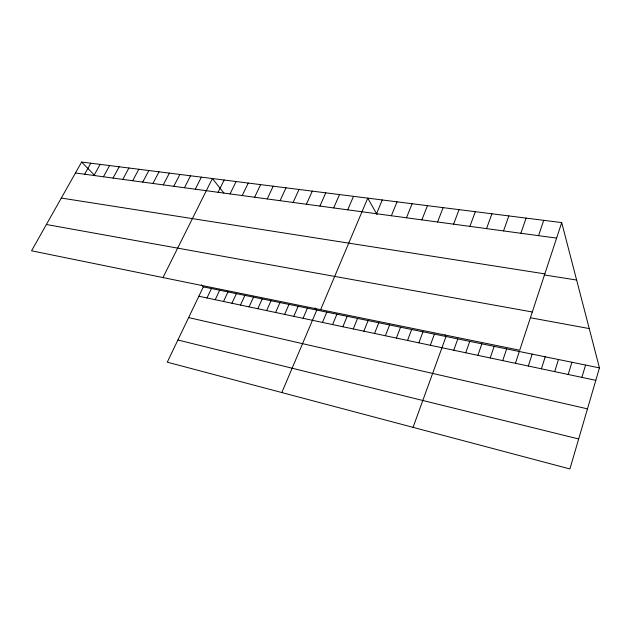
<?xml version="1.0" encoding="UTF-8"?>
<svg xmlns="http://www.w3.org/2000/svg" width="631" height="631" viewBox="0 0 631 631"><rect width="100%" height="100%" fill="white"/><g stroke="black" fill="none" stroke-linecap="round" stroke-linejoin="round"><path stroke-width="0.95" d="M561.708 222.593L519.715 350.229L31.55 250.799L81.628 162.049L561.708 222.593L599.45 367.889L569.903 468.951L167.278 362.178L203.332 286.892L201.328 284.833M581.892 377.377L585.576 365.049M568.192 374.475L571.915 362.257M554.696 371.62L558.467 359.504M541.414 368.804L545.216 356.799M528.321 366.027L532.17 354.125M515.432 363.298L519.313 351.499M502.733 360.609L506.646 348.911M538.551 235.663L543.725 220.329M490.216 357.958L494.168 346.356M477.888 355.348L481.871 343.848M520.859 233.273L526.104 218.105M465.733 352.768L469.748 341.363M503.53 230.922L508.838 215.928M453.76 350.237L457.806 338.926M486.54 228.627L491.92 213.791M413.053 427.361L446.03 336.512L445.068 334.816M430.318 345.267L434.42 334.146M469.89 226.371L475.324 211.7M418.85 342.838L422.975 331.803M407.539 340.44L411.688 329.492M453.571 224.163L459.06 209.65M396.386 338.082L400.559 327.221M437.567 221.994L443.112 207.638M385.391 335.747L389.587 324.973M374.538 333.452L378.758 322.764M421.871 219.872L427.463 205.667M406.474 217.79L412.106 203.726M363.842 331.188L368.078 320.58M353.281 328.948L357.548 318.426M391.362 215.747L397.049 201.825M342.87 326.748L347.153 316.297M332.6 324.571L336.899 314.199M376.541 213.735L382.26 199.964M322.465 322.417L326.779 312.132M281.812 392.553L316.786 310.089L315.098 307.96M320.627 309.671L367.747 198.134L377.03 214.532M347.705 209.831L353.502 196.336M303.069 318.308L307.415 308.173M293.794 316.344L298.147 306.28M333.681 207.938L339.517 194.569M284.628 314.404L289.006 304.41M275.581 312.487L279.967 302.557M319.917 206.077L325.777 192.841M266.637 310.594L271.038 300.735M306.39 204.239L312.282 191.138M257.811 308.725L262.22 298.928M293.107 202.441L299.023 189.466M249.087 306.879L253.504 297.154M240.466 305.049L244.891 295.387M231.948 303.243L236.388 293.652M280.054 200.682L286.001 187.825M223.524 301.46L227.98 291.932M267.228 198.939L273.199 186.208M215.21 299.701L219.667 290.228M254.624 197.235L260.619 184.623M206.984 297.958L211.456 288.548M242.233 195.563L248.251 183.061M230.063 193.914L236.089 181.531M218.089 192.289L224.139 180.024M162.979 277.561L212.379 178.541L223.91 193.062M195.294 189.205L201.376 177.153M184.449 187.738L190.546 175.781M173.777 186.295L179.882 174.44M163.263 184.867L169.376 173.115M152.915 183.471L159.036 171.813M142.716 182.091L148.853 170.528M132.676 180.734L138.82 169.258M122.785 179.393L128.929 168.012M113.036 178.076L119.188 166.781M103.437 176.775L109.597 165.574M93.972 175.489L100.14 164.383M84.649 174.227L90.817 163.208M75.452 172.989L556.605 238.108M61.31 198.055L544.837 273.886M544.167 274.927L576.631 280.038M46.386 224.502L532.296 311.982M530.687 317.819L589.236 328.57M203.332 286.892L599.45 367.889M198.86 296.239L595.814 380.327M188.637 317.582L587.477 408.849M177.903 339.999L578.666 438.971M81.628 162.049L94.831 175.592"/></g></svg>
